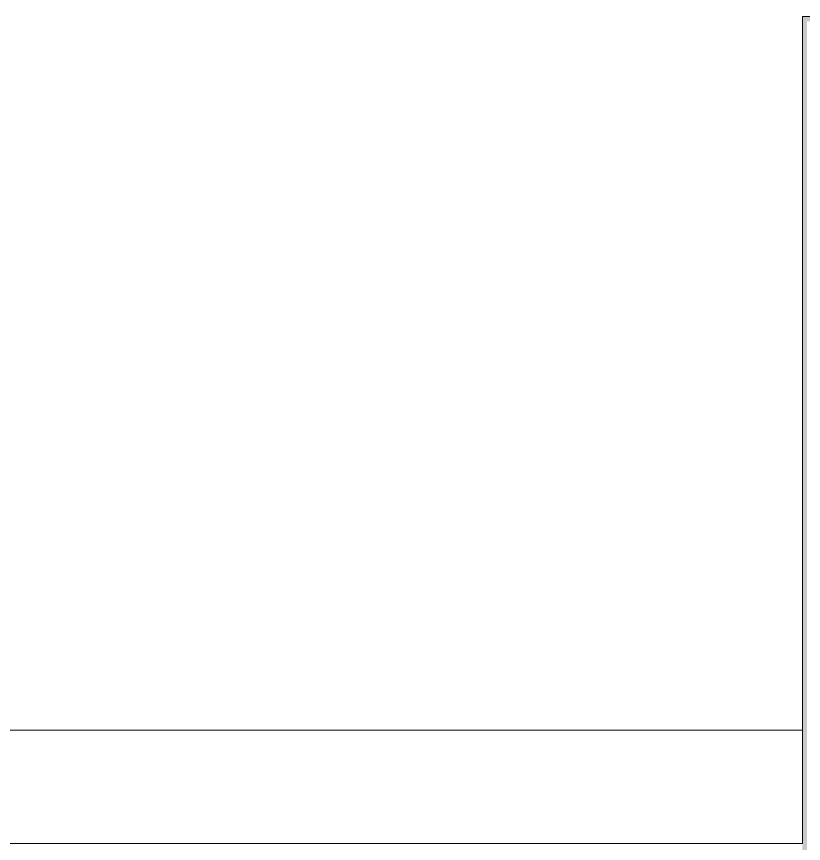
# Model space of a CAD drawing. Header units: inches. Extents: x -326 to 986, y -79 to 1436.
# Drawn here: x 192.7 to 484.8, y 1128.5 to 1435.3 of the extents above; entities that cross this region are included whole.
import ezdxf

# ---------------------------------------------------------------- set-up
doc = ezdxf.new("R2010")
doc.units = ezdxf.units.IN
doc.header["$LTSCALE"] = 48
doc.header["$MEASUREMENT"] = 0
for name, color, linetype, lineweight in [('A-GENM', 8, 'Continuous', 9), ('A-WALL-PATT', 8, 'Continuous', 13), ('I-WALL', 8, 'Continuous', 13)]:
    doc.layers.add(name, color=color, linetype=linetype, lineweight=lineweight)

# ---------------------------------------------------------------- blocks, each defined once
blk = doc.blocks.new('Generic Models 1 - Generic Models 5-8667745-Level XX  POWER _ SIGNAL NEW')
at = {"layer": 'A-GENM'}
for p, q in [((3230.15, 803.5), (2770.15, 803.5)), ((3230.15, 761.5), (3230.15, 803.5)), ((2770.15, 761.5), (3230.15, 761.5))]:
    blk.add_line(p, q, dxfattribs=at)

msp = doc.modelspace()

# ---------------------------------------------------------------- hatches: boundary and pattern name
at = {"layer": 'A-WALL-PATT'}
for points in [[(484.39, 1431.85), (486.14, 1431.85), (486.14, 1433.6), (621.14, 1433.6), (621.14, 1435.35), (484.39, 1435.35), (484.39, 1433.6)], [(484.39, 936.85), (487.89, 936.85), (487.89, 938.1), (486.14, 938.1), (486.14, 1431.85), (484.39, 1431.85), (484.39, 938.1)]]:
    msp.add_hatch(color=256, dxfattribs=at).paths.add_polyline_path(points, flags=0)

# ---------------------------------------------------------------- linework, layer by layer
at = {"layer": 'I-WALL'}
for p, q in [((484.39, 1435.35), (484.39, 1170.53)), ((624.64, 1435.35), (484.39, 1435.35))]:
    msp.add_line(p, q, dxfattribs=at)

# ---------------------------------------------------------------- block references
at = {"layer": 'A-GENM'}
msp.add_blockref('Generic Models 1 - Generic Models 5-8667745-Level XX  POWER _ SIGNAL NEW', (-2745.76, 367.03), dxfattribs=at)

doc.saveas('drawing.dxf')
